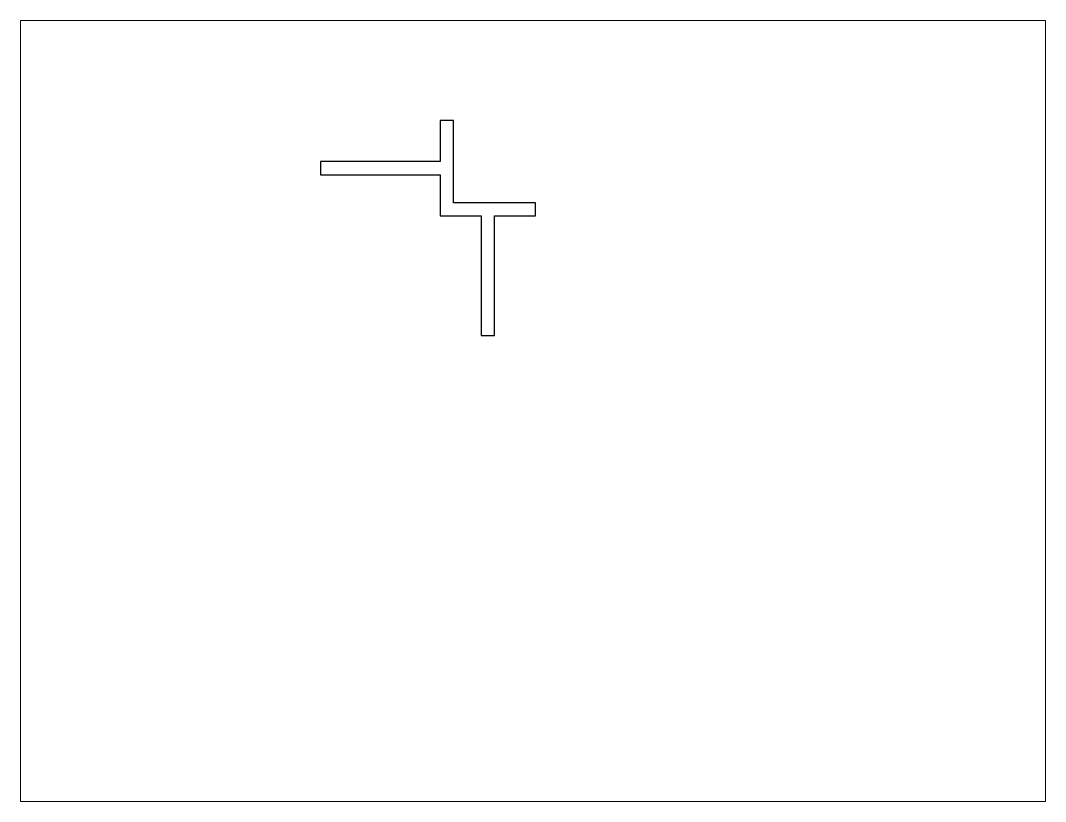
# Paper-space layout 'Layout1' of a CAD drawing. Extents: x 27 to 240, y 20 to 183.
# The model-space entities are those that its viewports show. They can reach past a viewport. Long polylines and large blocks are cut down to what shows.
import ezdxf

# ---------------------------------------------------------------- set-up
doc = ezdxf.new("R2010")
doc.units = 0
doc.header["$LTSCALE"] = 15
doc.layers.get('0').update_dxf_attribs({"linetype": 'CONTINUOUS'})

msp = doc.modelspace()

# ---------------------------------------------------------------- linework, layer by layer
at = {"color": 0, "linetype": 'CONTINUOUS', "ltscale": 0.05}
msp.add_lwpolyline([(191.48, 208.69), (160.58, 208.69), (160.58, 239.59), (155.58, 239.59), (155.58, 224.14), (110.58, 224.14), (110.58, 219.14), (155.58, 219.14), (155.58, 203.69), (171.03, 203.69), (171.03, 158.69), (176.03, 158.69), (176.03, 203.69), (191.48, 203.69)], close=True, dxfattribs=at)

psp = doc.layouts.get("Layout1")

# ---------------------------------------------------------------- viewports
at = {"layer": '0', "color": 0, "linetype": 'BYBLOCK', "ltscale": 0.05}
psp.add_viewport(center=(133.35, 101.6), size=(213.36, 162.56), view_center_point=(190.51, 130.3), view_height=293.8955, dxfattribs=at)

doc.saveas('drawing.dxf')
